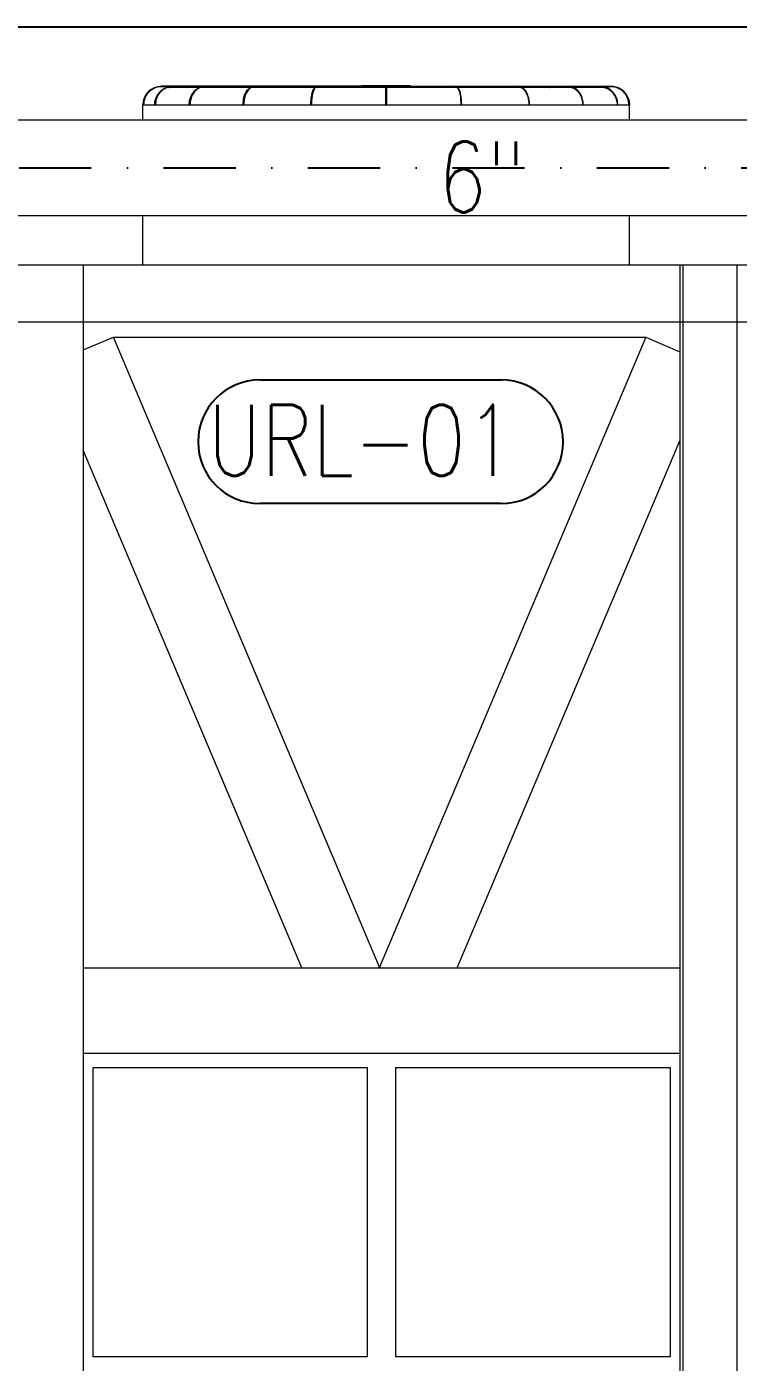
# Model space of a CAD drawing. Header units: millimetres. Extents: x -312439 to 477422, y -331570 to 212570.
# Drawn here: x 343406 to 344658, y 192874 to 195224 of the extents above; entities that cross this region are included whole.
import ezdxf

# ---------------------------------------------------------------- set-up
doc = ezdxf.new("R2010")
doc.units = ezdxf.units.MM
doc.linetypes.add('DASHDOT', pattern=[25.4, 12.7, -6.35, 0, -6.35])
doc.layers.add('ARCONDTEXTO', color=4, linetype='Continuous')
doc.styles.add('ROMANS', font='romans.shx', dxfattribs={"height": 187.5})

msp = doc.modelspace()

# ---------------------------------------------------------------- linework, layer by layer
at = {"color": 1, "linetype": 'Continuous', "extrusion": (0, 1, 0)}
msp.add_line((341758.512, 195223.86, 0), (352378.512, 195223.86, 0), dxfattribs=at)
at = {"color": 3, "linetype": 'Continuous', "lineweight": 0, "extrusion": (0, 1, 0)}
for p, q in [((344025.187, 195119.05, 0), (343642.878, 195119.05, 0)), ((343654.57, 195118.05, 0), (343642.878, 195118.05, 0)), ((343709.246, 195117.056, 0), (343656.171, 195117.056, 0)), ((343662.234, 195118.05, 0), (343674.802, 195118.05, 0)), ((343799.183, 195117.056, 0), (343712.094, 195117.056, 0)), ((343729.101, 195118.05, 0), (343718.41, 195118.05, 0)), ((343729.21, 195118.056, 0), (343801.121, 195118.056, 0)), ((343799.146, 195117.033, 0), (343751.567, 195117.033, 0)), ((343912.447, 195117.033, 0), (343801.313, 195117.033, 0)), ((343912.467, 195117.056, 0), (343801.365, 195117.056, 0)), ((343813.672, 195118.05, 0), (343805.905, 195118.05, 0)), ((343813.782, 195118.056, 0), (343913.519, 195118.056, 0)), ((344037.869, 195117.033, 0), (343913.872, 195117.033, 0)), ((344037.869, 195117.056, 0), (343913.898, 195117.056, 0)), ((343916.155, 195118.05, 0), (343920.239, 195118.05, 0)), ((343920.338, 195118.056, 0), (344037.869, 195118.056, 0)), ((344081.028, 195120.026, 0), (343995.71, 195120.026, 0)), ((343995.71, 195119.05, 0), (343995.71, 195120.026, 0)), ((344025.332, 195119.026, 0), (344038.217, 195119.026, 0)), ((344037.869, 195086.133, 0), (344037.869, 195118.55, 0)), ((344038.521, 195119.026, 0), (344051.406, 195119.026, 0)), ((344038.869, 195118.55, 0), (344038.869, 195086.133, 0)), ((344038.869, 195118.056, 0), (344156.4, 195118.056, 0)), ((344162.841, 195117.056, 0), (344038.869, 195117.056, 0)), ((344162.866, 195117.033, 0), (344038.869, 195117.033, 0)), ((344051.551, 195119.05, 0), (344433.86, 195119.05, 0)), ((344081.028, 195119.05, 0), (344081.028, 195120.026, 0)), ((344160.583, 195118.05, 0), (344156.499, 195118.05, 0)), ((344163.219, 195118.056, 0), (344262.956, 195118.056, 0)), ((344275.373, 195117.056, 0), (344164.271, 195117.056, 0)), ((344275.425, 195117.033, 0), (344164.291, 195117.033, 0)), ((344270.833, 195118.05, 0), (344263.066, 195118.05, 0)), ((344275.617, 195118.056, 0), (344347.528, 195118.056, 0)), ((344364.645, 195117.056, 0), (344277.555, 195117.056, 0)), ((344325.171, 195117.033, 0), (344277.592, 195117.033, 0)), ((344347.637, 195118.05, 0), (344358.328, 195118.05, 0)), ((344420.567, 195117.056, 0), (344367.492, 195117.056, 0)), ((344414.504, 195118.05, 0), (344401.936, 195118.05, 0)), ((344433.86, 195118.05, 0), (344422.168, 195118.05, 0)), ((343609.961, 195086.133, 0), (344466.777, 195086.133, 0)), ((343609.961, 195059.604, 0), (343609.961, 195086.133, 0)), ((343610.961, 195086.133, 0), (343611.461, 195086.141, 0)), ((344465.277, 195086.141, 0), (344465.777, 195086.133, 0)), ((344466.277, 195059.604, 0), (344466.277, 195086.13, 0)), ((343609.961, 194804.689, 0), (343609.961, 194891.304, 0)), ((344466.277, 194804.689, 0), (344466.277, 194891.304, 0)), ((342257.014, 194804.689, 0), (346399.656, 194804.689, 0)), ((343505.189, 194804.689, 0), (343505.189, 192708.782, 0)), ((344555.097, 194804.689, 0), (344555.097, 192708.782, 0)), ((344560.301, 194804.689, 0), (344560.301, 192708.782, 0)), ((344655.097, 194804.689, 0), (344655.097, 192708.782, 0)), ((342257.014, 194704.689, 0), (346499.656, 194704.689, 0)), ((343505.189, 194655.174, 0), (343558.32, 194677.975, 0)), ((343558.32, 194677.975, 0), (344494.862, 194677.975, 0)), ((344026.591, 193569.539, 0), (343558.32, 194677.975, 0)), ((344494.862, 194677.975, 0), (344026.591, 193569.539, 0)), ((344494.862, 194677.975, 0), (344555.097, 194652.126, 0)), ((343889.946, 193567.94, 0), (343505.189, 194478.692, 0)), ((344163.235, 193567.94, 0), (344555.097, 194495.508, 0)), ((343505.189, 193567.94, 0), (344555.097, 193567.94, 0)), ((344022.807, 193567.94, 0), (344026.591, 193569.539, 0)), ((344026.591, 193568.453, 0), (344025.377, 193567.94, 0)), ((344026.591, 193569.539, 0), (344030.374, 193567.94, 0)), ((344027.805, 193567.94, 0), (344026.591, 193568.453, 0)), ((343505.189, 193417.94, 0), (344555.097, 193417.94, 0)), ((343522.458, 193392.94, 0), (344004.97, 193392.94, 0)), ((343522.458, 192883.782, 0), (343522.458, 193392.94, 0)), ((344004.97, 193392.94, 0), (344004.97, 192883.782, 0)), ((344055.443, 193392.94, 0), (344537.955, 193392.94, 0)), ((344055.443, 192883.782, 0), (344055.443, 193392.94, 0)), ((344537.955, 193392.94, 0), (344537.955, 192883.782, 0)), ((344004.97, 192883.782, 0), (343522.458, 192883.782, 0)), ((344537.955, 192883.782, 0), (344055.443, 192883.782, 0))]:
    msp.add_line(p, q, dxfattribs=at)
at = {"color": 5, "linetype": 'Continuous', "lineweight": 0, "extrusion": (0, 1, 0)}
for p, q in [((346775.123, 195059.604, 0), (342374.347, 195059.604, 0)), ((346313.041, 194891.304, 0), (342374.347, 194891.304, 0))]:
    msp.add_line(p, q, dxfattribs=at)
at = {"color": 6, "linetype": 'DASHDOT', "ltscale": 10}
msp.add_line((342121.897, 194975.442, 0), (346718.615, 194975.442, 0), dxfattribs=at)
at = {"color": 1, "elevation": 0}
for points in [[(343815.901, 194602.349), (344240.784, 194602.349)], [(344240.784, 194384.943), (343815.901, 194384.943)]]:
    msp.add_lwpolyline(points, dxfattribs=at)
at = {"color": 3, "linetype": 'Continuous', "lineweight": 0}
for centre, radius, start, end in [((343642.878, 195086.133, 0), 32.916, 90, 180), ((343642.878, 195086.63, 0), 31.42, 90, 180.890598), ((343656.171, 195117.556, 0), 0.5, 211.050989, 270), ((343751.567, 195117.533, 0), 0.5, 252.578804, 270), ((344038.369, 195118.55, 0), 0.5, 0, 180), ((344325.171, 195117.533, 0), 0.5, 270, 287.421196), ((344420.567, 195117.556, 0), 0.5, 270, 328.949011), ((344433.86, 195086.133, 0), 32.916, 0, 90), ((344433.86, 195086.63, 0), 31.42, 359.109402, 90), ((344433.86, 195086.63, 0), 32.42, 359.116296, 359.123138)]:
    msp.add_arc(centre, radius, start, end, dxfattribs=at)
at = {"color": 1}
for centre, start, end in [((343815.901, 194493.646, 0), 90, 270), ((344240.784, 194493.646, 0), 270, 90)]:
    msp.add_arc(centre, 108.703, start, end, dxfattribs=at)
at = {"color": 3, "linetype": 'Continuous', "lineweight": 0}
for centre, ratio in [((343662.234, 195118.55, 0), 0.30901699), ((343718.41, 195118.55, 0), 0.58778525), ((343805.905, 195118.55, 0), 0.80901699), ((343916.155, 195118.55, 0), 0.95105652), ((344160.583, 195118.55, 0), 0.95105652), ((344270.833, 195118.55, 0), 0.80901699), ((344358.328, 195118.55, 0), 0.58778525), ((344414.504, 195118.55, 0), 0.30901699)]:
    msp.add_ellipse(centre, major_axis=(0, -0.5), ratio=ratio, dxfattribs=at)
for centre, major_axis, ratio, start_param, end_param in [((343631.88, 195086.133, 0), (0.5, 0.007), 0.00480313, 5.02651274, 6.28318531), ((343692.589, 195086.133, 0), (0.5, 0.006), 0.00913609, 5.34065006, 6.28318531), ((343787.145, 195086.133, 0), (-0.5, -0.005), 0.01257475, 2.51321667, 3.14159265), ((343906.293, 195086.133, 0), (-0.5, -0.002), 0.01478251, 2.82739788, 3.14159265), ((344170.445, 195086.133, 0), (-0.5, 0.002), 0.01478251, 0, 0.31419477), ((344289.593, 195086.133, 0), (-0.5, 0.005), 0.01257475, 0, 0.62837598), ((344384.149, 195086.133, 0), (-0.5, 0.006), 0.00913609, 0, 0.94253524), ((344444.858, 195086.133, 0), (-0.5, 0.007), 0.00480313, 0, 1.25667257)]:
    msp.add_ellipse(centre, major_axis=major_axis, ratio=ratio, start_param=start_param, end_param=end_param, dxfattribs=at)
for points, knots in [([(343630.904, 195086.133, 0), (343630.904, 195089.578, 0), (343631.423, 195093.022, 0), (343633.448, 195099.575, 0), (343634.954, 195102.683, 0), (343638.808, 195108.26, 0), (343641.155, 195110.729, 0), (343646.464, 195114.784, 0), (343649.424, 195116.37, 0), (343655.668, 195118.503, 0), (343658.951, 195119.05, 0), (343662.234, 195119.05, 0)], [4.71238898, 4.71238898, 4.71238898, 4.71238898, 5.02654825, 5.02654825, 5.34070751, 5.34070751, 5.65486678, 5.65486678, 5.96902604, 5.96902604, 6.28318531, 6.28318531, 6.28318531, 6.28318531]), ([(343662.234, 195118.05, 0), (343659.079, 195118.05, 0), (343655.925, 195117.519, 0), (343649.928, 195115.449, 0), (343647.087, 195113.909, 0), (343642.001, 195109.973, 0), (343639.756, 195107.576, 0), (343636.089, 195102.163, 0), (343634.667, 195099.148, 0), (343632.788, 195092.799, 0), (343632.331, 195089.466, 0), (343632.38, 195086.141, 0)], [6.28318531, 6.28318531, 6.28318531, 6.28318531, 6.60045335, 6.60045335, 6.91772139, 6.91772139, 7.23498943, 7.23498943, 7.55225747, 7.55225747, 7.86952551, 7.86952551, 7.86952551, 7.86952551]), ([(343691.684, 195086.133, 0), (343691.684, 195089.57, 0), (343692.125, 195093.007, 0), (343693.844, 195099.549, 0), (343695.123, 195102.653, 0), (343698.4, 195108.229, 0), (343700.398, 195110.699, 0), (343704.923, 195114.763, 0), (343707.45, 195116.355, 0), (343712.788, 195118.499, 0), (343715.599, 195119.05, 0), (343718.41, 195119.05, 0)], [4.71238898, 4.71238898, 4.71238898, 4.71238898, 5.02654825, 5.02654825, 5.34070751, 5.34070751, 5.65486678, 5.65486678, 5.96902604, 5.96902604, 6.28318531, 6.28318531, 6.28318531, 6.28318531]), ([(343718.41, 195118.05, 0), (343715.744, 195118.05, 0), (343713.079, 195117.523, 0), (343708.004, 195115.464, 0), (343705.596, 195113.931, 0), (343701.279, 195110.003, 0), (343699.371, 195107.608, 0), (343696.25, 195102.193, 0), (343695.038, 195099.174, 0), (343693.436, 195092.813, 0), (343693.047, 195089.472, 0), (343693.089, 195086.14, 0)], [0, 0, 0, 0, 0.31726804, 0.31726804, 0.63453608, 0.63453608, 0.95180412, 0.95180412, 1.26907216, 1.26907216, 1.5863402, 1.5863402, 1.5863402, 1.5863402]), ([(343786.351, 195086.133, 0), (343786.351, 195089.559, 0), (343786.67, 195092.984, 0), (343787.915, 195099.505, 0), (343788.842, 195102.601, 0), (343791.219, 195108.167, 0), (343792.669, 195110.636, 0), (343795.965, 195114.711, 0), (343797.811, 195116.315, 0), (343801.739, 195118.486, 0), (343803.821, 195119.05, 0), (343805.905, 195119.05, 0)], [4.71238898, 4.71238898, 4.71238898, 4.71238898, 5.02654825, 5.02654825, 5.34070751, 5.34070751, 5.65486678, 5.65486678, 5.96902604, 5.96902604, 6.28318531, 6.28318531, 6.28318531, 6.28318531]), ([(343805.905, 195118.05, 0), (343804.011, 195118.05, 0), (343802.114, 195117.536, 0), (343798.477, 195115.504, 0), (343796.738, 195113.983, 0), (343793.609, 195110.066, 0), (343792.221, 195107.67, 0), (343789.949, 195102.244, 0), (343789.066, 195099.216, 0), (343787.898, 195092.834, 0), (343787.614, 195089.482, 0), (343787.645, 195086.138, 0)], [0, 0, 0, 0, 0.31726804, 0.31726804, 0.63453608, 0.63453608, 0.95180412, 0.95180412, 1.26907216, 1.26907216, 1.5863402, 1.5863402, 1.5863402, 1.5863402]), ([(343905.638, 195086.133, 0), (343905.638, 195089.544, 0), (343905.805, 195092.955, 0), (343906.457, 195099.447, 0), (343906.942, 195102.528, 0), (343908.185, 195108.066, 0), (343908.943, 195110.523, 0), (343910.672, 195114.586, 0), (343911.639, 195116.194, 0), (343913.757, 195118.421, 0), (343914.937, 195119.05, 0), (343916.155, 195119.05, 0)], [4.71238898, 4.71238898, 4.71238898, 4.71238898, 5.02654825, 5.02654825, 5.34070751, 5.34070751, 5.65486678, 5.65486678, 5.96902604, 5.96902604, 6.28318531, 6.28318531, 6.28318531, 6.28318531]), ([(343916.155, 195118.05, 0), (343915.283, 195118.05, 0), (343914.372, 195117.602, 0), (343912.533, 195115.647, 0), (343911.634, 195114.174, 0), (343910.004, 195110.349, 0), (343909.273, 195107.99, 0), (343908.062, 195102.613, 0), (343907.586, 195099.588, 0), (343906.948, 195093.202, 0), (343906.787, 195089.84, 0), (343906.792, 195086.366, 0), (343906.792, 195086.251, 0), (343906.793, 195086.136, 0)], [0, 0, 0, 0, 0.31726804, 0.31726804, 0.62758705, 0.62758705, 0.94116827, 0.94116827, 1.25820928, 1.25820928, 1.57547732, 1.57547732, 1.5863402, 1.5863402, 1.5863402, 1.5863402]), ([(344171.1, 195086.133, 0), (344171.1, 195089.544, 0), (344170.933, 195092.955, 0), (344170.281, 195099.447, 0), (344169.796, 195102.528, 0), (344168.553, 195108.066, 0), (344167.795, 195110.523, 0), (344166.066, 195114.586, 0), (344165.099, 195116.194, 0), (344162.981, 195118.421, 0), (344161.801, 195119.05, 0), (344160.583, 195119.05, 0)], [4.71238898, 4.71238898, 4.71238898, 4.71238898, 5.02654825, 5.02654825, 5.34070751, 5.34070751, 5.65486678, 5.65486678, 5.96902604, 5.96902604, 6.28318531, 6.28318531, 6.28318531, 6.28318531]), ([(344160.583, 195118.05, 0), (344161.455, 195118.05, 0), (344162.366, 195117.602, 0), (344164.205, 195115.647, 0), (344165.104, 195114.174, 0), (344166.734, 195110.349, 0), (344167.465, 195107.99, 0), (344168.676, 195102.613, 0), (344169.152, 195099.588, 0), (344169.79, 195093.202, 0), (344169.951, 195089.84, 0), (344169.946, 195086.366, 0), (344169.946, 195086.251, 0), (344169.945, 195086.136, 0)], [0, 0, 0, 0, 0.31726804, 0.31726804, 0.62758705, 0.62758705, 0.94116827, 0.94116827, 1.25820928, 1.25820928, 1.57547732, 1.57547732, 1.5863402, 1.5863402, 1.5863402, 1.5863402]), ([(344290.387, 195086.133, 0), (344290.387, 195089.559, 0), (344290.068, 195092.984, 0), (344288.823, 195099.505, 0), (344287.896, 195102.601, 0), (344285.519, 195108.167, 0), (344284.069, 195110.636, 0), (344280.773, 195114.711, 0), (344278.927, 195116.315, 0), (344274.999, 195118.486, 0), (344272.917, 195119.05, 0), (344270.833, 195119.05, 0)], [4.71238898, 4.71238898, 4.71238898, 4.71238898, 5.02654825, 5.02654825, 5.34070751, 5.34070751, 5.65486678, 5.65486678, 5.96902604, 5.96902604, 6.28318531, 6.28318531, 6.28318531, 6.28318531]), ([(344270.833, 195118.05, 0), (344272.727, 195118.05, 0), (344274.624, 195117.536, 0), (344278.261, 195115.504, 0), (344280, 195113.983, 0), (344283.129, 195110.066, 0), (344284.517, 195107.67, 0), (344286.789, 195102.244, 0), (344287.672, 195099.216, 0), (344288.84, 195092.834, 0), (344289.124, 195089.482, 0), (344289.093, 195086.138, 0)], [0, 0, 0, 0, 0.31726804, 0.31726804, 0.63453608, 0.63453608, 0.95180412, 0.95180412, 1.26907216, 1.26907216, 1.5863402, 1.5863402, 1.5863402, 1.5863402]), ([(344385.054, 195086.133, 0), (344385.054, 195089.57, 0), (344384.614, 195093.007, 0), (344382.894, 195099.549, 0), (344381.615, 195102.653, 0), (344378.338, 195108.229, 0), (344376.34, 195110.699, 0), (344371.815, 195114.763, 0), (344369.288, 195116.355, 0), (344363.95, 195118.499, 0), (344361.139, 195119.05, 0), (344358.328, 195119.05, 0)], [4.71238898, 4.71238898, 4.71238898, 4.71238898, 5.02654825, 5.02654825, 5.34070751, 5.34070751, 5.65486678, 5.65486678, 5.96902604, 5.96902604, 6.28318531, 6.28318531, 6.28318531, 6.28318531]), ([(344358.328, 195118.05, 0), (344360.994, 195118.05, 0), (344363.66, 195117.523, 0), (344368.734, 195115.464, 0), (344371.142, 195113.931, 0), (344375.459, 195110.003, 0), (344377.367, 195107.608, 0), (344380.488, 195102.193, 0), (344381.7, 195099.174, 0), (344383.302, 195092.813, 0), (344383.691, 195089.472, 0), (344383.649, 195086.14, 0)], [0, 0, 0, 0, 0.31726804, 0.31726804, 0.63453608, 0.63453608, 0.95180412, 0.95180412, 1.26907216, 1.26907216, 1.5863402, 1.5863402, 1.5863402, 1.5863402]), ([(344445.834, 195086.133, 0), (344445.834, 195089.578, 0), (344445.315, 195093.022, 0), (344443.29, 195099.575, 0), (344441.784, 195102.683, 0), (344437.93, 195108.26, 0), (344435.583, 195110.729, 0), (344430.274, 195114.784, 0), (344427.314, 195116.37, 0), (344421.07, 195118.503, 0), (344417.787, 195119.05, 0), (344414.504, 195119.05, 0)], [4.71238898, 4.71238898, 4.71238898, 4.71238898, 5.02654825, 5.02654825, 5.34070751, 5.34070751, 5.65486678, 5.65486678, 5.96902604, 5.96902604, 6.28318531, 6.28318531, 6.28318531, 6.28318531]), ([(344414.504, 195118.05, 0), (344417.659, 195118.05, 0), (344420.813, 195117.519, 0), (344426.81, 195115.449, 0), (344429.651, 195113.909, 0), (344434.737, 195109.973, 0), (344436.982, 195107.576, 0), (344440.649, 195102.163, 0), (344442.071, 195099.148, 0), (344443.951, 195092.799, 0), (344444.407, 195089.466, 0), (344444.358, 195086.141, 0)], [0, 0, 0, 0, 0.31726804, 0.31726804, 0.63453608, 0.63453608, 0.95180412, 0.95180412, 1.26907216, 1.26907216, 1.5863402, 1.5863402, 1.5863402, 1.5863402]), ([(343906.638, 195086.133, 0), (343906.638, 195089.512, 0), (343906.804, 195092.89, 0), (343907.167, 195096.512, 0), (343907.211, 195096.92, 0), (343907.257, 195097.325, 0)], [4.71238898, 4.71238898, 4.71238898, 4.71238898, 5.026548246, 5.026548246, 5.066758189, 5.066758189, 5.066758189, 5.066758189]), ([(344170.1, 195086.133, 0), (344170.1, 195089.512, 0), (344169.934, 195092.89, 0), (344169.571, 195096.512, 0), (344169.527, 195096.92, 0), (344169.481, 195097.325, 0)], [4.71238898, 4.71238898, 4.71238898, 4.71238898, 5.026548246, 5.026548246, 5.066758189, 5.066758189, 5.066758189, 5.066758189])]:
    msp.add_open_spline(points, degree=3, knots=knots, dxfattribs=at)

# ---------------------------------------------------------------- texts
at = {"layer": 'ARCONDTEXTO', "linetype": 'Continuous', "lineweight": -3, "style": 'ROMANS', "width": 0.8}
msp.add_text('6"', height=125, dxfattribs=at).set_placement((344129.347, 194896.744, 0))
at = {"layer": 'ARCONDTEXTO', "color": 3, "linetype": 'Continuous', "lineweight": -3, "style": 'ROMANS', "width": 0.8}
msp.add_text('URL-01', height=125, dxfattribs=at).set_placement((343724.152, 194433.923, 0))

doc.saveas('drawing.dxf')
